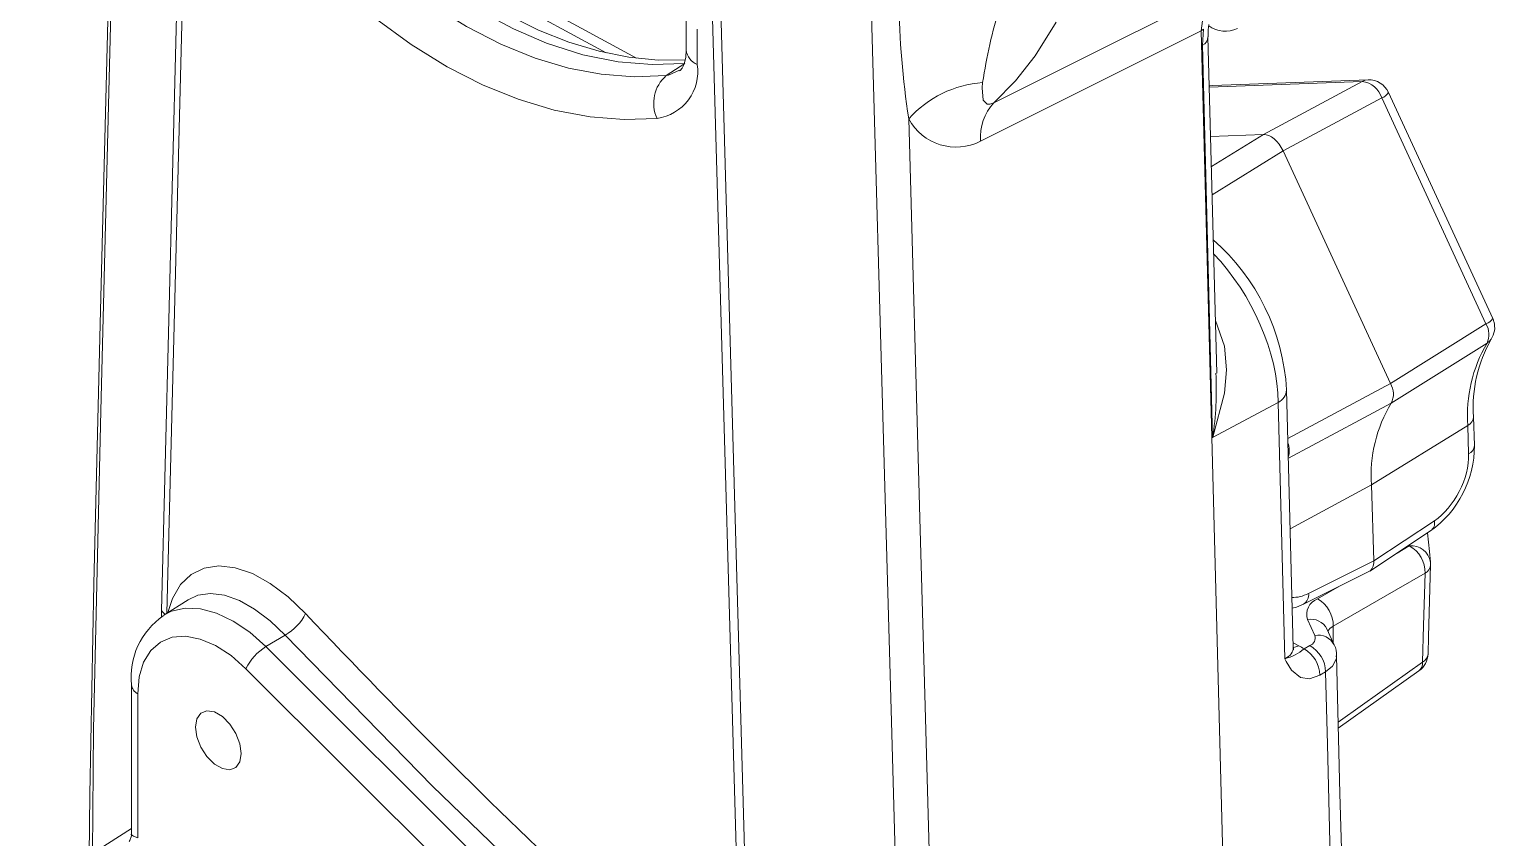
# Model space of a CAD drawing. Header units: millimetres. Extents: x 20 to 768, y 29 to 540.
# Drawn here: x 417.63 to 444.79, y 175.57 to 190.54 of the extents above; entities that cross this region are included whole.
import ezdxf

# ---------------------------------------------------------------- set-up
doc = ezdxf.new("R2010")
doc.units = ezdxf.units.MM

msp = doc.modelspace()

# ---------------------------------------------------------------- linework, layer by layer
at = {"color": 8, "linetype": 'Continuous', "lineweight": 15}
for p, q in [((420.630612, 197.389862), (420.181882, 179.72503)), ((424.272327, 192.51128), (428.885942, 190.010512)), ((442.336049, 189.576851), (439.500736, 189.472769)), ((439.539135, 187.997887), (440.506939, 188.594947)), ((440.868331, 188.289973), (439.55266, 187.478314)), ((440.956881, 182.964584), (442.857604, 183.979846)), ((441.000493, 181.289344), (442.508263, 182.103109)), ((442.981601, 180.840214), (443.208433, 180.971127)), ((443.208433, 180.971127), (443.206609, 180.988921)), ((441.505999, 179.988581), (441.913162, 180.223573)), ((420.080004, 179.657079), (420.082404, 179.772316)), ((441.798159, 179.483214), (441.799058, 179.174416)), ((441.055444, 179.178646), (441.160643, 179.12216))]:
    msp.add_line(p, q, dxfattribs=at)
at = {"color": 7, "linetype": 'Continuous', "lineweight": 15}
for p, q in [((424.814116, 192.01002), (428.321472, 190.108887)), ((429.806088, 190.80711), (429.806088, 190.153867)), ((430.010197, 190.546838), (430.010197, 189.893594)), ((439.352535, 190.516373), (435.263424, 188.471379)), ((439.391706, 190.542344), (439.352535, 190.516373)), ((439.770678, 174.455429), (439.352535, 190.516373)), ((439.373838, 190.24588), (439.391706, 190.542344)), ((439.638792, 184.170021), (439.476575, 190.40078)), ((439.562917, 182.983266), (439.373838, 190.24588)), ((429.780166, 189.912178), (429.43564, 189.684163)), ((442.444209, 189.606061), (439.563616, 189.500319)), ((439.563616, 189.500319), (439.500134, 189.495864)), ((440.506939, 188.594947), (442.336049, 189.576851)), ((444.754105, 185.187847), (442.822069, 189.373959)), ((442.697439, 189.271879), (440.868331, 188.289973)), ((444.629476, 185.085767), (442.697439, 189.271879)), ((439.524528, 188.558879), (440.506939, 188.594947)), ((440.868331, 188.289973), (442.857604, 183.979846)), ((442.857604, 183.979846), (444.629476, 185.085767)), ((440.779391, 183.630359), (439.562917, 182.983266)), ((440.903006, 178.882227), (440.779391, 183.630359)), ((441.057894, 179.084585), (440.933498, 183.862702)), ((444.41532, 182.832414), (444.399559, 183.362647)), ((444.292105, 183.204777), (442.508263, 182.103109)), ((444.307864, 182.674545), (444.292105, 183.204777)), ((442.508263, 182.103109), (442.550107, 180.695286)), ((442.550107, 180.695286), (443.673914, 181.438007)), ((442.474352, 180.504975), (443.602093, 181.250303)), ((441.342076, 180.091865), (442.550107, 180.695286)), ((441.248191, 179.891415), (442.460414, 180.496922)), ((420.574057, 179.974367), (420.12085, 179.686231)), ((441.45621, 179.313132), (441.322452, 179.607336)), ((422.37001, 179.318469), (422.016014, 179.105689)), ((422.016014, 179.105689), (427.569437, 173.565659)), ((441.256906, 179.062358), (441.364212, 179.123855)), ((427.199788, 173.157162), (421.646365, 178.697182)), ((441.656393, 178.639171), (441.549087, 178.577674)), ((441.889721, 177.594206), (443.387, 178.655643)), ((419.523384, 178.396543), (419.523384, 175.63169)), ((419.640542, 178.233263), (419.640542, 175.566255)), ((419.523383, 175.736429), (417.630162, 174.532769))]:
    msp.add_line(p, q, dxfattribs=at)
at = {"color": 7, "linetype": 'Continuous', "lineweight": 15, "flags": 128}
for points in [[(419.324371, 200.237634), (418.950627, 185.330228), (418.825443, 180.266935), (418.751059, 176.366489), (418.740827, 175.238896)], [(420.082404, 179.772316), (420.422391, 193.245793), (420.52987, 197.487822)], [(429.780166, 189.912178), (429.175828, 189.888835), (428.54767, 189.940832), (427.889934, 190.072737), (427.217955, 190.285637), (426.602717, 190.54839), (425.985192, 190.877413), (425.360755, 191.278123), (424.742998, 191.744665), (424.161989, 192.251062), (423.589401, 192.819562), (423.039312, 193.437128), (422.505849, 194.111552)], [(429.786142, 189.975987), (429.284382, 189.971455), (428.742595, 190.024554), (428.189655, 190.135291), (427.630506, 190.302936), (427.070073, 190.526316), (426.513121, 190.803791), (425.963905, 191.133262), (425.42467, 191.51161), (424.889178, 191.941869), (424.358532, 192.423644), (423.836811, 192.954017), (423.32836, 193.529232), (422.837612, 194.144753), (422.808516, 194.185139)], [(422.143197, 193.894001), (422.689635, 193.204279), (423.263936, 192.562687), (423.882258, 191.956611), (424.521794, 191.412798), (425.1239, 190.972416), (425.735819, 190.591774), (426.37155, 190.265423), (427.00846, 190.007556), (427.623699, 189.824504), (428.230877, 189.708734), (428.842428, 189.660613), (429.43564, 189.684163)], [(429.264716, 188.892629), (428.653304, 188.870399), (428.023363, 188.919714), (427.361004, 189.045343), (426.689316, 189.246036), (426.031848, 189.512422), (425.375169, 189.846983), (424.705188, 190.260272), (424.045705, 190.740335), (423.386154, 191.297599), (422.7471, 191.91665), (422.113736, 192.615366), (421.511279, 193.368594)], [(433.801805, 170.825525), (433.601616, 177.933554), (433.504105, 181.413301), (433.203723, 192.125029)], [(430.881003, 170.132659), (430.77308, 173.861892), (430.347418, 188.78038), (430.26056, 191.844132)], [(430.422412, 191.77698), (430.844534, 176.887554), (430.931902, 173.810182), (431.039351, 170.081172)], [(435.506761, 189.180344), (437.882969, 190.36751), (439.591151, 191.221123)], [(439.352535, 190.516373), (439.407977, 190.929733), (439.591151, 191.221123)], [(439.479409, 190.403428), (439.480025, 190.532742), (439.492787, 190.632044)], [(429.803342, 190.157152), (429.798118, 190.027972), (429.768088, 189.897628), (429.730464, 189.820671), (429.693377, 189.778953), (429.684328, 189.774478)], [(435.300573, 189.556277), (435.290767, 189.459117), (435.310774, 189.230024), (435.382042, 189.157382), (435.432071, 189.154979), (435.488621, 189.17186), (435.506761, 189.180344)], [(433.930585, 188.886283), (434.138072, 181.485537), (434.235498, 178.005752), (434.423172, 171.318737)], [(444.64847, 184.725627), (444.10605, 184.386699), (442.874787, 183.617013)], [(443.601405, 180.671682), (443.58107, 180.870193), (443.545934, 181.213181)], [(443.555499, 178.970361), (443.56483, 179.291985), (443.603317, 180.61933)], [(443.500593, 180.465771), (442.96715, 180.157892), (441.798159, 179.483214)], [(443.452771, 178.816797), (443.472579, 179.499543), (443.500593, 180.465771)], [(441.038849, 179.816156), (441.119175, 179.835866), (441.248191, 179.891415)], [(421.646365, 178.697182), (421.368982, 178.940148), (421.08301, 179.125434), (420.798953, 179.246237), (420.527251, 179.298107), (420.277887, 179.279145), (420.060026, 179.190037), (419.881671, 179.034077), (419.749376, 178.816981), (419.668003, 178.546738), (419.640542, 178.233263)], [(427.938294, 173.787381), (425.101189, 176.517885), (422.37001, 179.318469)], [(441.815397, 179.138481), (441.766184, 179.246723), (441.681642, 179.432674)], [(441.064597, 179.047633), (441.063717, 179.051253), (441.059885, 179.086691)], [(441.549087, 178.577674), (441.35828, 178.510332), (441.190187, 178.531545), (441.0221, 178.671612), (440.928214, 178.831391), (440.903737, 178.880736), (440.903006, 178.882227)], [(441.974804, 174.535724), (441.919144, 176.387132), (441.857085, 178.933122)], [(441.738956, 175.22196), (441.689079, 177.294524), (441.656393, 178.639171)], [(421.559435, 177.125509), (421.53385, 177.307849), (421.460178, 177.497731), (421.347304, 177.672262), (421.208845, 177.810382), (421.0615, 177.895442), (420.923039, 177.917185), (420.810166, 177.872975), (420.736493, 177.768153), (420.710908, 177.615354), (420.736493, 177.433024), (420.810166, 177.243141), (420.923039, 177.06861), (421.0615, 176.93048), (421.208845, 176.845419), (421.347304, 176.823688), (421.460178, 176.867897), (421.53385, 176.972719), (421.559435, 177.125509)], [(419.518387, 175.631074), (419.521584, 175.598692), (419.496246, 175.514548), (419.482245, 175.492539), (419.483518, 175.493781)]]:
    msp.add_lwpolyline(points, dxfattribs=at)
at = {"color": 8, "linetype": 'Continuous', "lineweight": 15, "flags": 128}
for points in [[(419.370712, 200.092434), (419.347001, 199.148454), (419.250312, 195.295158), (418.954712, 183.476451), (418.820513, 177.575007), (418.800716, 175.276971)], [(436.661376, 190.677422), (436.27569, 190.04907), (435.911301, 189.586944), (435.506761, 189.180344)], [(429.43564, 189.684163), (429.476605, 189.690154), (429.679702, 189.784572)], [(442.444209, 189.606061), (442.393127, 189.598752), (442.336049, 189.576851)], [(439.500297, 189.489589), (439.512534, 189.493), (439.563616, 189.500319)], [(439.613284, 185.149762), (439.784795, 184.669234), (439.819709, 184.235501), (439.783811, 183.800677), (439.564609, 182.987669), (439.562917, 182.983266)], [(444.64847, 184.725627), (444.696023, 184.764181), (444.725234, 184.8006)], [(442.874787, 183.617013), (442.286705, 183.303523), (440.966387, 182.599371)], [(420.199237, 179.736066), (420.282352, 179.997276), (420.433048, 180.253971), (420.630721, 180.443242), (420.869523, 180.560699), (421.143237, 180.602146), (421.444398, 180.567807), (421.764539, 180.45796), (422.095029, 180.2768), (422.426639, 180.028474), (422.749787, 179.720912)], [(422.37001, 179.318469), (422.095657, 179.582606), (421.806176, 179.802337), (421.525895, 179.959328), (421.246746, 180.058084), (420.99161, 180.090239), (420.753152, 180.056376), (420.574466, 179.970357)], [(420.113638, 179.681594), (420.265717, 179.759726), (420.519492, 179.818416), (420.80027, 179.807523), (421.099516, 179.727361), (421.408143, 179.580372), (421.716768, 179.371029), (422.016014, 179.105689)], [(441.798159, 179.483214), (441.733563, 179.44197), (441.700664, 179.390839)], [(441.062119, 179.092704), (441.107345, 179.10078), (441.160643, 179.12216)], [(441.852371, 178.932868), (441.858149, 178.886467), (441.786504, 178.745851), (441.656393, 178.639171)], [(441.886976, 177.706785), (442.338462, 178.02685), (443.452771, 178.816797)], [(419.528684, 175.631526), (419.526175, 175.620953), (419.563142, 175.595014), (419.640542, 175.566255)]]:
    msp.add_lwpolyline(points, dxfattribs=at)
at = {"color": 7, "linetype": 'Continuous', "lineweight": 15}
for centre, radius, start, end in [((449.689696, 191.317223), 15.945502, 180.8266726, 188.7691085), ((444.233282, 188.2418), 9.028906, 162.4916533, 171.6288192), ((439.799316, 191.033773), 0.527552, 234.0431322, 295.3718517), ((429.144708, 189.760092), 0.875724, 277.8764873, 8.768826), ((429.876551, 189.174731), 0.673738, 130.8759873, 204.7532317), ((442.458884, 189.206335), 0.4, 24.7749787, 92.1024249), ((435.454321, 187.506243), 2.055792, 94.2890258, 137.8330097), ((442.272434, 189.134859), 0.446547, 17.8690637, 81.8097665), ((436.18619, 188.550902), 0.926186, 137.1871099, 184.9255492), ((434.806358, 189.351357), 0.991601, 207.9702822, 297.4476714), ((436.936317, 183.628458), 4.004039, 3.3538259, 48.7859674), ((444.303005, 184.887978), 0.381711, 334.8287676, 31.2090989), ((444.390921, 185.020225), 0.4, 326.6973436, 15.5836462), ((444.390921, 185.020225), 0.4, 15.5836462, 24.7749787), ((446.916039, 183.392115), 2.630613, 149.5410855, 184.0837573), ((446.904795, 183.551105), 2.512314, 150.1752874, 184.3020135), ((442.539118, 183.78294), 0.37444, 333.6960547, 31.7267935), ((445.045436, 182.290168), 2.544059, 148.5639402, 184.2166283), ((442.485695, 182.824207), 1.929642, 305.348753, 0.2436697), ((442.941461, 180.479653), 0.559304, 358.5777396, 61.4889016), ((443.203487, 180.630923), 0.4, 0, 5.8488773), ((443.203487, 180.630923), 0.4, 358.3397309, 0), ((441.611645, 179.702912), 0.304577, 110.2953009, 198.2884369), ((441.239009, 179.497095), 0.559323, 358.5778976, 61.4877872), ((420.894066, 178.539595), 1.378126, 124.4626866, 185.9581451), ((421.92927, 180.1148), 0.910162, 298.9628874, 334.3567167), ((512.321361, 264.196735), 123.122831, 223.32297584, 226.9644172), ((441.312658, 179.26591), 0.15112, 289.9467929, 18.2088903), ((422.5172, 178.280679), 0.965312, 121.2783044, 154.439139), ((440.687682, 179.742987), 0.887284, 284.044634, 309.9064769), ((440.984244, 178.56758), 0.564934, 1.0237611, 61.1416743), ((441.091549, 178.629077), 0.564934, 1.0237611, 61.1416743), ((441.549444, 178.968929), 0.312926, 353.2924632, 32.5388346), ((443.155667, 178.981966), 0.4, 305.3333583, 358.3379696)]:
    msp.add_arc(centre, radius, start, end, dxfattribs=at)
at = {"color": 8, "linetype": 'Continuous', "lineweight": 15}
for centre, radius, start, end in [((439.297824, 190.407576), 0.178672, 295.1785396, 358.8122811), ((430.118881, 190.189018), 0.314782, 186.4432328, 249.8017303), ((442.629528, 189.481912), 0.220739, 287.9179645, 330.7216576), ((444.561522, 185.295852), 0.220802, 287.9243816, 330.7152406), ((433.892983, 183.865621), 5.73818, 351.1545759, 3.0339364), ((440.651291, 183.882581), 0.282888, 296.9253732, 356.0046142), ((444.208528, 183.377257), 0.191663, 295.8531837, 355.4178294), ((440.577199, 182.7404), 0.407239, 342.6362583, 20.3461809), ((444.224512, 182.846774), 0.191339, 295.8250312, 355.716438), ((443.496797, 181.398185), 0.181539, 305.4518736, 12.6712617), ((443.242617, 180.60841), 0.364324, 10.0011899, 95.3838956), ((443.409514, 180.637841), 0.194689, 297.8927691, 354.5439613), ((441.133095, 180.067527), 0.210393, 303.1949891, 6.6427268), ((420.387755, 179.988443), 0.374099, 215.2908902, 229.8404868), ((441.386458, 179.282297), 0.331281, 26.9940639, 101.139982), ((441.520216, 178.988082), 0.331291, 27.0158993, 101.1396716), ((443.272809, 178.796259), 0.18113, 309.0440479, 6.5105515), ((443.361706, 178.988846), 0.194664, 297.8920853, 354.5880927), ((419.720485, 178.414306), 0.197908, 185.1776137, 246.1753788)]:
    msp.add_arc(centre, radius, start, end, dxfattribs=at)
at = {"color": 7, "linetype": 'Continuous', "lineweight": 15}
for centre, major_axis, ratio, start_param, end_param in [((440.639543, 188.229673), (-0.199755, 0.34669), 0.577651641, 4.556882089, 5.986993228), ((443.625436, 182.253087), (0.44734, 0.894681), 0.576687524, 3.926936946, 5.462826688), ((442.267251, 180.847565), (-0.200253, 0.346826), 0.576680451, 3.106746859, 3.961284693), ((440.452407, 178.757381), (1.000475, -0.013555), 0.525935242, 0.643767674, 0.791424987)]:
    msp.add_ellipse(centre, major_axis=major_axis, ratio=ratio, start_param=start_param, end_param=end_param, dxfattribs=at)
at = {"color": 8, "linetype": 'Continuous', "lineweight": 15}
for centre, major_axis, ratio, start_param, end_param in [((438.776868, 184.682906), (-1.379669, 2.437211), 0.595621609, 3.965575645, 5.109946281), ((441.342952, 180.935437), (0.50065, 0.866002), 0.616962753, 3.458354629, 3.893299873), ((440.457352, 179.097587), (0.600485, -0.022733), 0.503081174, 5.567515156, 6.315349141)]:
    msp.add_ellipse(centre, major_axis=major_axis, ratio=ratio, start_param=start_param, end_param=end_param, dxfattribs=at)

doc.saveas('drawing.dxf')
